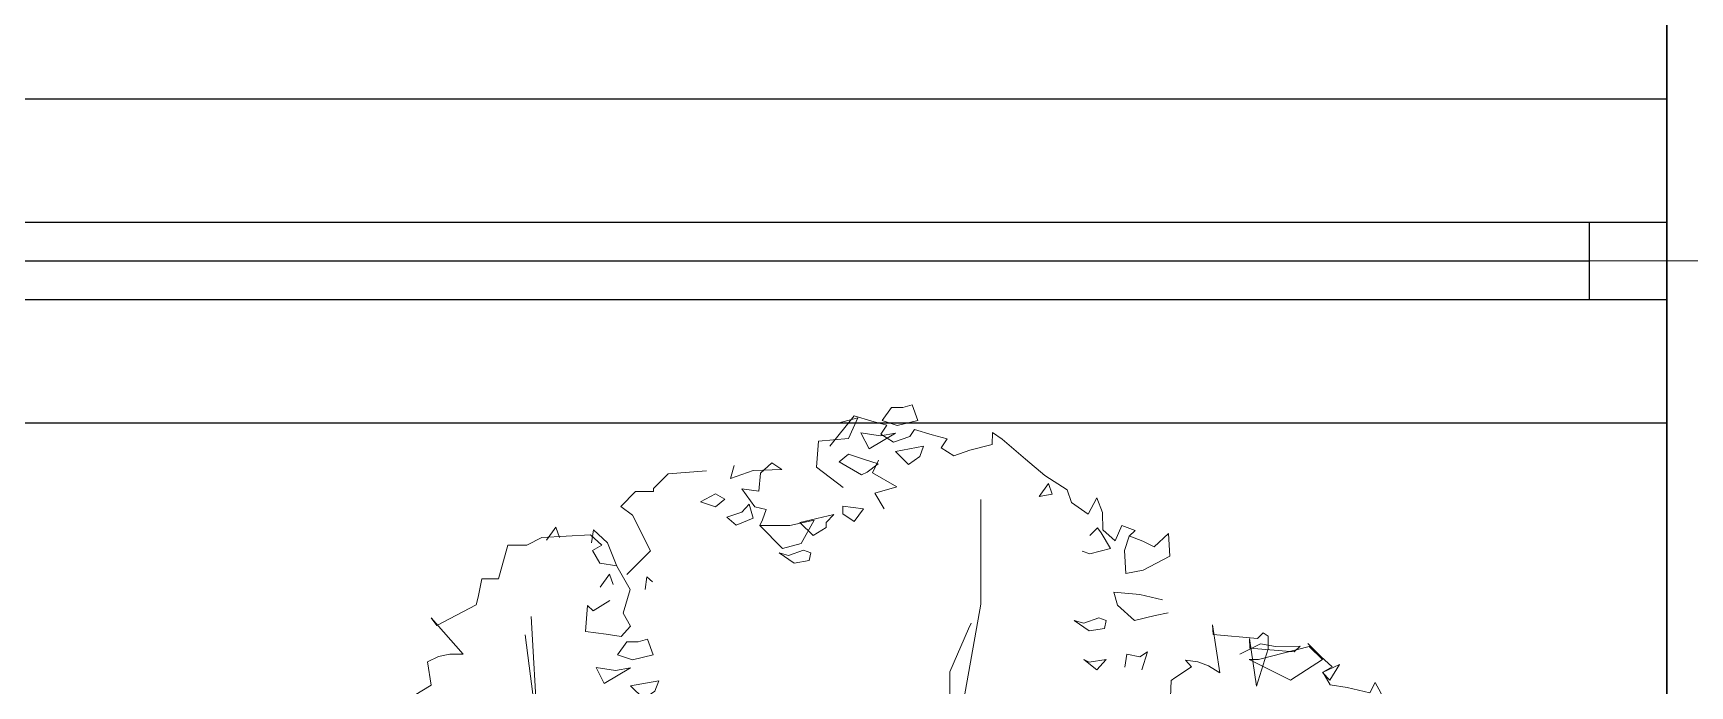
# Model space of a CAD drawing. Header units: millimetres. Extents: x 2787.4 to 2811.7, y 1328.5 to 1358.7.
# Drawn here: x 2799.19 to 2800.263, y 1342.818 to 1343.241 of the extents above; entities that cross this region are included whole.
import ezdxf

# ---------------------------------------------------------------- set-up
doc = ezdxf.new("R2010")
doc.units = ezdxf.units.MM
doc.linetypes.add('ACAD_ISO02W100', pattern=[15, 12, -3])
doc.linetypes.add('ACAD_ISO04W100', pattern=[30, 24, -3, 0, -3])
for name, color, linetype, lineweight in [('501 ARBOL', 7, 'Continuous', 15), ('7-EJES', 7, 'ACAD_ISO04W100', 5), ('MUROS', 7, 'Continuous', 30)]:
    doc.layers.add(name, color=color, linetype=linetype, lineweight=lineweight)
doc.layers.add('VANOS', color=253, linetype='ACAD_ISO02W100')
doc.layers.add('VENTANAS', color=161, linetype='Continuous')

# ---------------------------------------------------------------- blocks, each defined once
blk = doc.blocks.new('A ENCINO SIEMPRE VERDE')
at = {"layer": '501 ARBOL', "color": 116, "transparency": 33554585}
for points in [[(-0.1719, 1.967), (-0.1143, 1.9526), (-0.0724, 1.967), (-0.0986, 2.0033), (-0.13, 2.0033), (-0.1562, 2.0105)], [(-0.0128, 1.932), (-0.0672, 1.9237), (-0.1091, 1.9309), (-0.0358, 1.8874)], [(-0.1458, 1.8441), (-0.1091, 1.8802), (-0.1876, 1.8947), (-0.1772, 1.8657)], [(-0.0148, 1.815), (-0.0307, 1.8223), (-0.0613, 1.8458), (-0.0202, 1.8585), (0.0217, 1.873), (0.0479, 1.8513)], [(-0.547, 1.7613), (-0.5104, 1.7541), (-0.5366, 1.7904)], [(0.3928, 1.7255), (0.3666, 1.7472), (0.3928, 1.7618), (0.4347, 1.74)], [(0.006, 1.6843), (0.0374, 1.706), (0.0374, 1.7277), (-0.0202, 1.7205)], [(0.3613, 1.6966), (0.3194, 1.7111), (0.2985, 1.7328), (0.2873, 1.6938), (0.3352, 1.6748)], [(0.0629, 1.7038), (0.1571, 1.6822), (0.1205, 1.6459), (0.0838, 1.6676), (0.0838, 1.6822)], [(0.1265, 1.5974), (0.1474, 1.6046), (0.1893, 1.5901), (0.2155, 1.5974), (0.1736, 1.5685), (0.1317, 1.5757)], [(-0.6765, 1.4154), (-0.6346, 1.4009), (-0.6084, 1.4082), (-0.6503, 1.3793), (-0.6922, 1.3865), (-0.6974, 1.4082)], [(0.5827, 1.3561), (0.567, 1.3126), (0.6246, 1.2982), (0.6665, 1.3126), (0.6403, 1.3489), (0.6089, 1.3489)], [(-1.1228, 1.2998), (-1.0967, 1.2998), (-1.2119, 1.2419), (-1.3009, 1.2998), (-1.2642, 1.3359)], [(-1.3009, 1.2636), (-1.348, 1.2852), (-1.3218, 1.2419)], [(0.6298, 1.2765), (0.7031, 1.233), (0.7261, 1.2776), (0.6717, 1.2693)], [(0.5931, 1.1896), (0.6298, 1.2258), (0.5513, 1.2403), (0.5617, 1.2112)]]:
    blk.add_lwpolyline(points, close=True, dxfattribs=at)
for points in [[(-0.7629, 1.6435), (-0.7995, 1.6301), (-0.8316, 1.6143), (-0.8712, 1.6513), (-0.8749, 1.5879), (-0.8009, 1.549), (-0.7523, 1.5399), (-0.7486, 1.6033), (-0.7614, 1.6441), (-0.7781, 1.6597), (-0.7414, 1.6732), (-0.7224, 1.6304), (-0.6883, 1.6615), (-0.6867, 1.7098), (-0.671, 1.7507), (-0.6475, 1.7055), (-0.6007, 1.7381), (-0.5885, 1.7727), (-0.5257, 1.8132), (-0.4722, 1.8587), (-0.4073, 1.9146), (-0.3799, 1.9329), (-0.3795, 1.9), (-0.3172, 1.8836), (-0.2721, 1.868), (-0.2368, 1.8902), (-0.2532, 1.9153), (-0.2119, 1.9263), (-0.1625, 1.9413), (-0.1491, 1.9219), (-0.1039, 1.9063), (-0.0686, 1.9286), (-0.0851, 1.9536), (-0.0438, 1.9646), (0.0056, 1.9796), (0.0734, 1.8948)], [(0.0479, 1.9598), (-0.0045, 1.9744), (0.0217, 1.9163), (0.1055, 1.9091), (0.1107, 1.8367), (0.0364, 1.7794)], [(-0.0778, 1.7205), (-0.0516, 1.7639), (-0.113, 1.7814), (-0.0454, 1.8205), (-0.0617, 1.8559)], [(0.2691, 1.6739), (0.2062, 1.6089), (0.1539, 1.6233), (0.1172, 1.6885), (0.1853, 1.6739), (0.2691, 1.6739), (0.2618, 1.6894), (0.2514, 1.7183), (0.2828, 1.7255), (0.3194, 1.7762), (0.2723, 1.769), (0.2671, 1.8197), (0.2357, 1.8486), (0.2079, 1.8296), (0.288, 1.8269), (0.3509, 1.8051), (0.3404, 1.8414)], [(0.4175, 1.826), (0.5249, 1.8178), (0.5662, 1.7765), (0.5662, 1.7682), (0.6158, 1.7682), (0.6571, 1.7269), (0.624, 1.7022), (0.5745, 1.6031), (0.6405, 1.537)], [(-0.6518, 1.6456), (-0.6727, 1.6673), (-0.6832, 1.6528), (-0.7094, 1.6093), (-0.6518, 1.5949), (-0.6308, 1.6021)], [(0.8646, 1.6326), (0.8384, 1.6689), (0.828, 1.6398)], [(0.7389, 1.6254), (0.7337, 1.6615), (0.694, 1.6248), (0.6678, 1.5596), (0.6311, 1.4945), (0.6507, 1.4285), (0.6298, 1.3924), (0.656, 1.3633), (0.6979, 1.3706), (0.7555, 1.3778), (0.7502, 1.4502), (0.7345, 1.4357), (0.6874, 1.4646)], [(0.6681, 1.5609), (0.7153, 1.5681), (0.7362, 1.6042), (0.71, 1.6188), (0.7414, 1.6477), (0.8776, 1.6405), (0.9195, 1.6188), (0.9719, 1.6188), (0.9979, 1.5246), (1.0452, 1.5246), (1.0555, 1.4739), (1.0609, 1.4522), (1.1707, 1.3943), (1.1865, 1.416), (1.0974, 1.3147), (1.1341, 1.3147), (1.1655, 1.3075), (1.1969, 1.2929), (1.1865, 1.2279), (1.2336, 1.1988)], [(0.5892, 1.4945), (0.584, 1.5306), (0.5683, 1.5162)], [(0.7149, 1.5017), (0.6887, 1.538), (0.6783, 1.5089)], [(-0.8703, 1.4299), (-0.8336, 1.4226), (-0.776, 1.4082), (-0.7289, 1.4515), (-0.7184, 1.4878), (-0.7917, 1.4806), (-0.8545, 1.4661)], [(-1.0705, 1.3143), (-1.1281, 1.3433), (-1.17, 1.3359), (-1.2384, 1.3363), (-1.2222, 1.3209), (-1.0985, 1.3316), (-1.0969, 1.3585), (-1.1171, 1.225), (-1.1494, 1.329), (-1.1494, 1.3651), (-1.1355, 1.3737), (-1.1193, 1.3583), (-0.9956, 1.369), (-0.994, 1.3959), (-1.0142, 1.2624), (-0.9833, 1.2823), (-0.953, 1.2932), (-0.9187, 1.2979), (-0.935, 1.2787), (-0.8886, 1.2485), (-0.8783, 1.2411), (-0.8753, 1.1468)], [(-1.4733, 1.0791), (-1.5309, 1.1008), (-1.4995, 1.1081), (-1.4641, 1.2067), (-1.4484, 1.2356), (-1.4327, 1.2067), (-1.3699, 1.2212), (-1.3227, 1.2284), (-1.3018, 1.2645), (-1.328, 1.2791), (-1.2966, 1.308), (-1.2599, 1.3443)], [(-0.7917, 1.3068), (-0.8127, 1.3212)], [(-0.8127, 1.3212), (-0.7969, 1.2706)], [(-0.755, 1.314), (-0.7917, 1.3068)], [(-0.7498, 1.2779), (-0.755, 1.314)], [(-0.6974, 1.2995), (-0.6503, 1.2923)], [(-0.6713, 1.2706), (-0.6974, 1.2995)], [(-0.6346, 1.2995), (-0.6713, 1.2706)], [(-0.6503, 1.2923), (-0.6346, 1.2995)]]:
    blk.add_lwpolyline(points, dxfattribs=at)
at = {"layer": '501 ARBOL', "color": 7, "transparency": 33554687}
for points in [[(-0.0829, 0.3181), (-0.1755, 0.5609), (-0.2958, 1.162), (-0.3473, 1.4539), (-0.3473, 1.7459)], [(-0.0663, 0.3216), (-0.0896, 0.372), (-0.1411, 0.5438), (-0.2442, 0.7498), (-0.2614, 1.0074), (-0.2614, 1.265), (-0.3129, 1.3852), (-0.3209, 1.4011)], [(0.2588, 0.1895), (0.39, 0.4407), (0.5289, 0.5094), (0.5461, 0.6124), (0.6836, 0.6468), (0.8039, 0.7498), (0.821, 0.8872), (0.8898, 1.1105), (0.9069, 1.4196)], [(0.2197, 0.2003), (0.34, 0.453), (0.5461, 0.5781), (0.632, 0.6296), (0.821, 0.7155), (0.8554, 0.8357), (0.9235, 1.3681)]]:
    blk.add_lwpolyline(points, dxfattribs=at)

msp = doc.modelspace()

# ---------------------------------------------------------------- linework, layer by layer
at = {"layer": '7-EJES', "ltscale": 0.5}
msp.add_lwpolyline([(2801.0159, 1343.0937), (2796.0929, 1343.0937), (2796.0929, 1356.9112)], dxfattribs=at)
at = {"layer": 'MUROS'}
msp.add_line((2800.2479, 1346.9187), (2800.2479, 1341.8637), dxfattribs=at)
at = {"layer": 'VANOS'}
for p, q in [((2799.0079, 1343.1987), (2800.2479, 1343.1987)), ((2800.1979, 1343.1187), (2800.2479, 1343.1187)), ((2800.1979, 1343.0687), (2800.1979, 1343.1187)), ((2800.1979, 1343.0687), (2800.2479, 1343.0687)), ((2799.0079, 1342.9887), (2800.2479, 1342.9887))]:
    msp.add_line(p, q, dxfattribs=at)
at = {"layer": 'VENTANAS'}
for p, q in [((2799.0579, 1343.1187), (2800.1979, 1343.1187)), ((2799.0579, 1343.0937), (2800.1979, 1343.0937)), ((2799.0579, 1343.0687), (2800.1979, 1343.0687))]:
    msp.add_line(p, q, dxfattribs=at)

# ---------------------------------------------------------------- block references
at = {"layer": '501 ARBOL', "linetype": 'Continuous', "lineweight": 0, "transparency": 33554687, "xscale": -0.2320689821704907, "yscale": 0.2320689821704907, "zscale": 0.2320689821704907}
msp.add_blockref('A ENCINO SIEMPRE VERDE', (2799.723, 1342.5339), dxfattribs=at)

doc.saveas('drawing.dxf')
